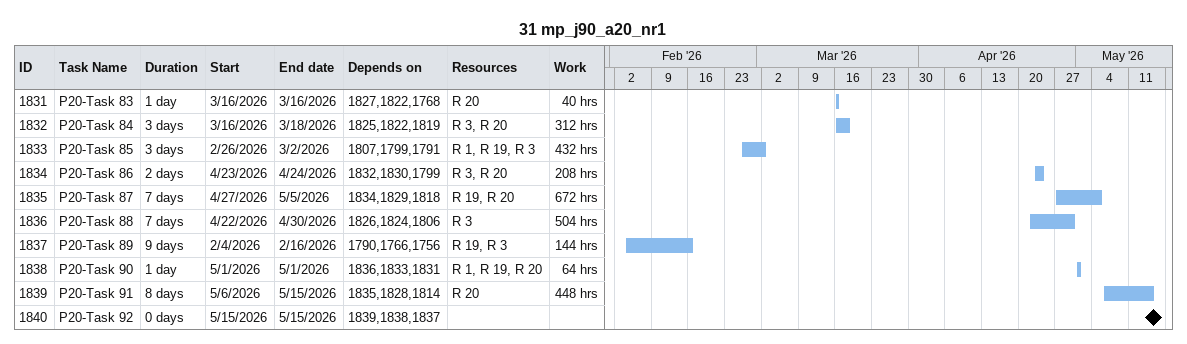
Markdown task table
31 mp_j90_a20_nr1

| ID | Task | Duration | Start | Finish | Predecessors | Resources | Work (h) |
|---|---|---|---|---|---|---|---|
| 1831 | P20-Task 83 | 1d | 2026-03-16 | 2026-03-16 | 1827, 1822, 1768 | R 20 | 40 |
| 1832 | P20-Task 84 | 3d | 2026-03-16 | 2026-03-18 | 1825, 1822, 1819 | R 3, R 20 | 312 |
| 1833 | P20-Task 85 | 3d | 2026-02-26 | 2026-03-02 | 1807, 1799, 1791 | R 1, R 19, R 3 | 432 |
| 1834 | P20-Task 86 | 2d | 2026-04-23 | 2026-04-24 | 1832, 1830, 1799 | R 3, R 20 | 208 |
| 1835 | P20-Task 87 | 7d | 2026-04-27 | 2026-05-05 | 1834, 1829, 1818 | R 19, R 20 | 672 |
| 1836 | P20-Task 88 | 7d | 2026-04-22 | 2026-04-30 | 1826, 1824, 1806 | R 3 | 504 |
| 1837 | P20-Task 89 | 9d | 2026-02-04 | 2026-02-16 | 1790, 1766, 1756 | R 19, R 3 | 144 |
| 1838 | P20-Task 90 | 1d | 2026-05-01 | 2026-05-01 | 1836, 1833, 1831 | R 1, R 19, R 20 | 64 |
| 1839 | P20-Task 91 | 8d | 2026-05-06 | 2026-05-15 | 1835, 1828, 1814 | R 20 | 448 |
| 1840 | P20-Task 92 | 0d | 2026-05-15 | 2026-05-15 | 1839, 1838, 1837 |  |  |
